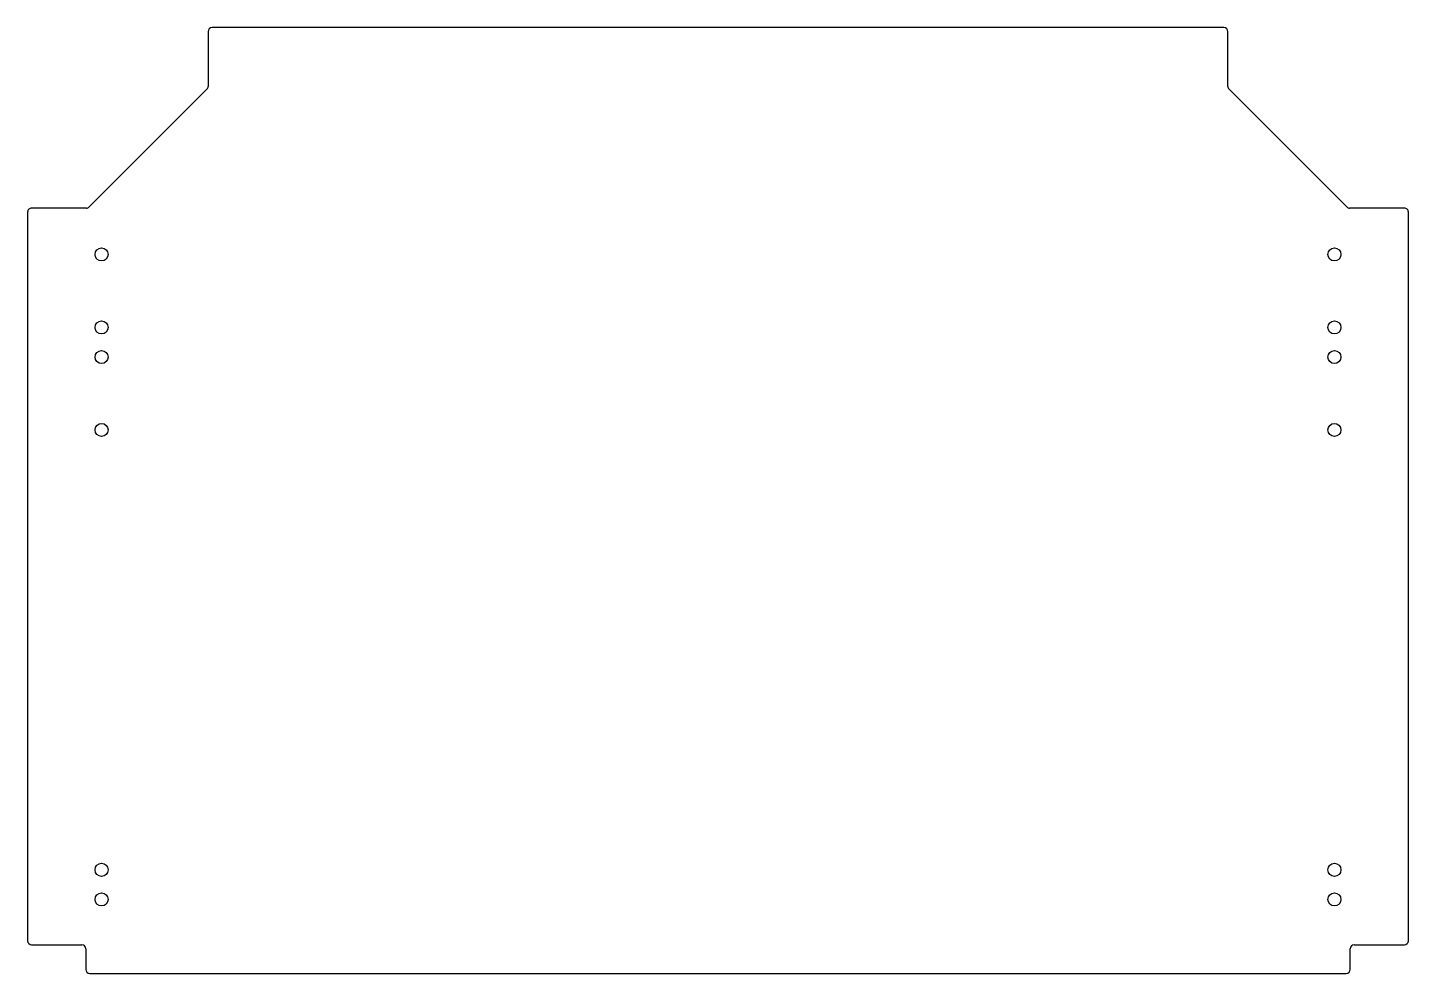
# Model space of a CAD drawing. Header units: millimetres. Extents: x -350 to 350, y -240 to 240.
import ezdxf

# ---------------------------------------------------------------- set-up
doc = ezdxf.new("R2010")
doc.units = ezdxf.units.MM
doc.layers.add('CUTOUTS', color=1, linetype='CONTINUOUS')
doc.layers.add('PERIMETER', color=5, linetype='CONTINUOUS')

msp = doc.modelspace()

# ---------------------------------------------------------------- linework, layer by layer
at = {"layer": 'CUTOUTS'}
for centre in [(-312.5, 124.75), (312.5, 124.75), (-312.5, 87.75), (312.5, 87.75), (-312.5, 72.75), (312.5, 72.75), (-312.5, 35.75), (312.5, 35.75), (-312.5, -187.25), (312.5, -187.25), (-312.5, -202.25), (312.5, -202.25)]:
    msp.add_circle(centre, 3.3, dxfattribs=at)
at = {"layer": 'PERIMETER'}
for p, q in [((256.5, 239.75), (-256.5, 239.75)), ((-258.5, 237.75), (-258.5, 209.96)), ((258.5, 209.96), (258.5, 237.75)), ((-259.09, 208.54), (-318.79, 148.84)), ((318.79, 148.84), (259.09, 208.54)), ((-320.21, 148.25), (-348, 148.25)), ((348, 148.25), (320.21, 148.25)), ((-350, 146.25), (-350, -223.25)), ((350, -223.25), (350, 146.25)), ((-348, -225.25), (-322.5, -225.25)), ((-320.5, -227.25), (-320.5, -237.75)), ((320.5, -237.75), (320.5, -227.25)), ((322.5, -225.25), (348, -225.25)), ((-318.5, -239.75), (318.5, -239.75))]:
    msp.add_line(p, q, dxfattribs=at)
for centre, start, end in [((-256.5, 237.75), 90, 180), ((256.5, 237.75), 0, 90), ((-260.5, 209.96), -45, 0), ((260.5, 209.96), 180, 225), ((-348, 146.25), 90, 180.00001), ((-320.21, 150.25), 270, 315), ((320.21, 150.25), 225, 270), ((348, 146.25), -0.00001, 90), ((-348, -223.25), 180.00001, 270), ((348, -223.25), 270, 359.99999), ((-322.5, -227.25), 0, 90), ((322.5, -227.25), 90, 180), ((-318.5, -237.75), 180, 270), ((318.5, -237.75), 270, 360)]:
    msp.add_arc(centre, 2, start, end, dxfattribs=at)

doc.saveas('drawing.dxf')
